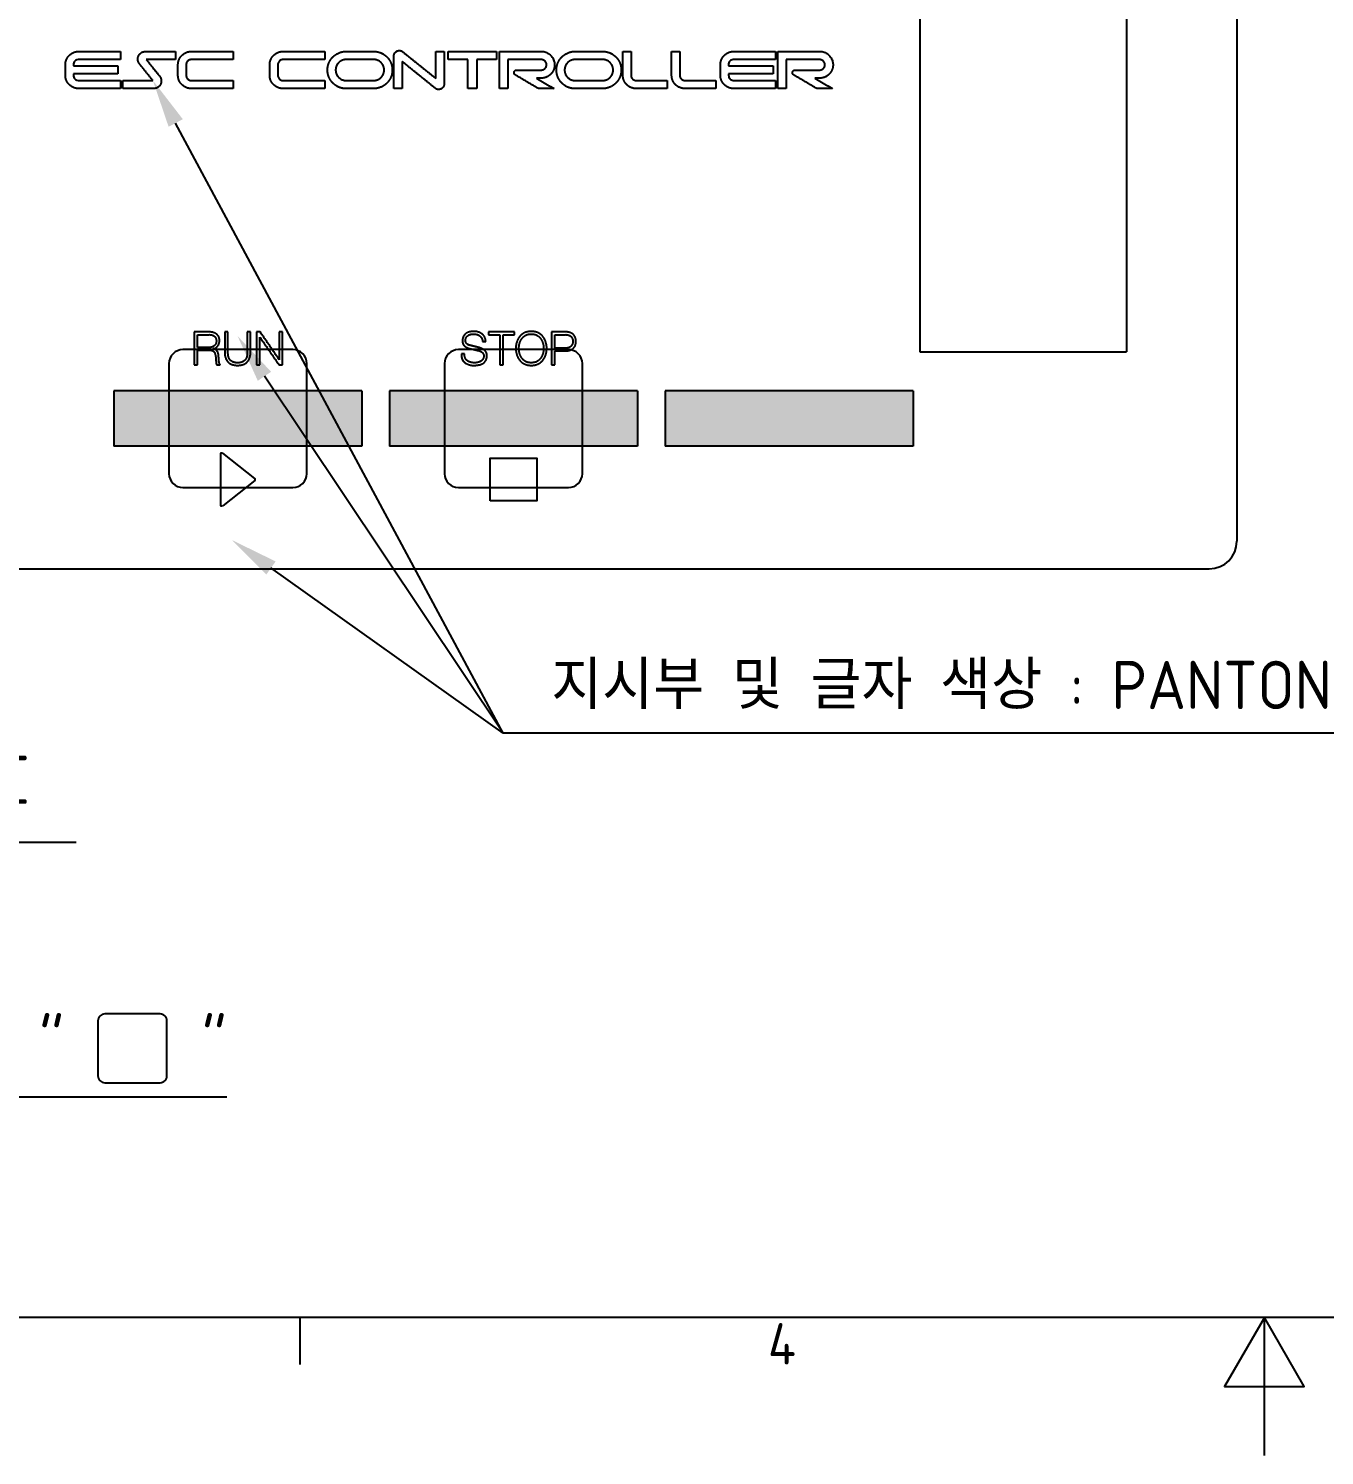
# Model space of a CAD drawing. Header units: millimetres. Extents: x 0 to 420, y 212 to 509.
# Drawn here: x 120.3 to 214.4, y 211.8 to 315.3 of the extents above; entities that cross this region are included whole.
import ezdxf

# ---------------------------------------------------------------- set-up
doc = ezdxf.new("R2010")
doc.units = ezdxf.units.MM
doc.layers.add('AM_5', color=3, linetype='Continuous', lineweight=25)
doc.layers.add('경계(ISO)', color=7, linetype='Continuous', lineweight=25)
doc.layers.add('Make2D$visible$lines', color=4, linetype='Continuous')
doc.styles.get("Standard").update_dxf_attribs({"font": 'ISOCP.SHX', "bigfont": 'WHGTXT.SHX'})
doc.styles.add('문자 텍스트_PSTEK_POSCO', font='isocp.shx')

# ---------------------------------------------------------------- blocks, each defined once
blk = doc.blocks.new('경계 Default Border')
at = {"layer": '경계(ISO)'}
blk.add_line((140, 10), (140, 6.6), dxfattribs=at)
at = {"layer": '경계(ISO)', "flags": 128}
for points in [[(10, 10), (10, 287), (410, 287), (410, 10), (10, 10)], [(210, 0), (210, 10), (207.11, 5), (212.89, 5), (210, 10)]]:
    blk.add_lwpolyline(points, dxfattribs=at)
at = {"layer": '경계(ISO)', "color": 2, "insert": (173.97, 6.6), "char_height": 3, "attachment_point": 7, "style": '문자 텍스트_PSTEK_POSCO'}
blk.add_mtext('4', dxfattribs=at)
blk = doc.blocks.new('*S15')
at = {"layer": 'AM_5'}
for p, q in [((154.74, 264.2, -0.01), (130.98, 308.48, -0.01)), ((245.46, 264.2, -0.01), (154.74, 264.2, -0.01))]:
    blk.add_line(p, q, dxfattribs=at)
at = {"layer": 'AM_5', "linetype": 'Continuous'}
blk.add_trace([(131.5, 308.76, -0.01), (130.47, 308.21, -0.01), (129.33, 311.57, -0.01)], dxfattribs=at)
at = {"layer": 'AM_5', "color": 2, "insert": (158.24, 265.95, -0.01), "char_height": 3.5, "attachment_point": 7}
blk.add_mtext('지시부 및 글자 색상 : PANTONE WHITE C', dxfattribs=at)
blk = doc.blocks.new('*S16')
at = {"layer": 'AM_5'}
for p, q in [((52.33, 285.04), (52.33, 286.59)), ((70.08, 256.27), (52.33, 285.04)), ((123.76, 256.27), (70.08, 256.27))]:
    blk.add_line(p, q, dxfattribs=at)
at = {"layer": 'AM_5', "color": 2, "insert": (73.58, 258.02), "char_height": 3.5, "attachment_point": 7}
blk.add_mtext('PANTONS Cool Gray 11C', dxfattribs=at)
blk = doc.blocks.new('*S17')
at = {"layer": 'AM_5'}
for p, q in [((154.74, 264.2, -0.01), (137.42, 290.11, -0.01)), ((165.02, 264.2, -0.01), (154.74, 264.2, -0.01))]:
    blk.add_line(p, q, dxfattribs=at)
at = {"layer": 'AM_5', "linetype": 'Continuous'}
blk.add_trace([(137.91, 290.43, -0.01), (136.94, 289.78, -0.01), (135.48, 293.02, -0.01)], dxfattribs=at)
blk = doc.blocks.new('*S18')
at = {"layer": 'AM_5'}
for p, q in [((154.74, 264.2), (137.9, 276.2)), ((167.28, 264.2), (154.74, 264.2))]:
    blk.add_line(p, q, dxfattribs=at)
at = {"layer": 'AM_5', "linetype": 'Continuous'}
blk.add_trace([(138.24, 276.67), (137.56, 275.72), (135.05, 278.23)], dxfattribs=at)
blk = doc.blocks.new('*S19')
at = {"layer": 'AM_5'}
for p, q in [((75.56, 237.81), (51.68, 279.14)), ((134.69, 237.81), (75.56, 237.81))]:
    blk.add_line(p, q, dxfattribs=at)
at = {"layer": 'AM_5', "linetype": 'Continuous'}
blk.add_trace([(52.18, 279.43), (51.17, 278.85), (49.93, 282.17)], dxfattribs=at)
at = {"layer": 'AM_5', "color": 2, "insert": (134.69, 239.73), "char_height": 3.5, "attachment_point": 9}
blk.add_mtext('엠보 가공 표시   "     "', dxfattribs=at)

msp = doc.modelspace()

# ---------------------------------------------------------------- hatches: boundary and pattern name
h = msp.add_hatch(color=252)
h.dxf.hatch_style = 1
h.paths.add_polyline_path([(184.498, 289.039), (166.498, 289.039), (166.498, 285.039), (184.498, 285.039)])
h.paths.add_polyline_path([(164.498, 289.039), (160.498, 289.039), (160.498, 285.039), (164.498, 285.039)])
h.paths.add_polyline_path([(160.498, 289.039), (150.498, 289.039), (150.498, 285.039), (160.498, 285.039)])
h.paths.add_polyline_path([(150.498, 289.039), (146.498, 289.039), (146.498, 285.039), (150.498, 285.039)])
h.paths.add_polyline_path([(144.497, 289.039), (140.497, 289.039), (140.497, 285.039), (144.497, 285.039)])
h.paths.add_polyline_path([(140.497, 289.039), (130.497, 289.039), (130.497, 285.039), (140.497, 285.039)])
h.paths.add_polyline_path([(130.497, 289.039), (126.497, 289.039), (126.497, 285.039), (130.497, 285.039)])

# ---------------------------------------------------------------- linework, layer by layer
for p, q in [((207.997, 339.139), (207.997, 278.139)), ((184.997, 325.389), (184.997, 291.889)), ((199.997, 325.389), (199.997, 291.889)), ((184.997, 291.889), (199.997, 291.889)), ((126.497, 289.039, -0.005), (126.497, 285.039, -0.005)), ((144.497, 289.039, -0.005), (126.497, 289.039, -0.005)), ((144.497, 289.039, -0.005), (144.497, 285.039, -0.005)), ((146.498, 289.039, -0.005), (146.498, 285.039, -0.005)), ((164.498, 289.039, -0.005), (146.498, 289.039, -0.005)), ((164.498, 289.039, -0.005), (164.498, 285.039, -0.005)), ((166.498, 289.039, -0.005), (166.498, 285.039, -0.005)), ((184.498, 289.039, -0.005), (166.498, 289.039, -0.005)), ((184.498, 289.039, -0.005), (184.498, 285.039, -0.005)), ((144.497, 285.039, -0.005), (126.497, 285.039, -0.005)), ((164.498, 285.039, -0.005), (146.498, 285.039, -0.005)), ((184.498, 285.039, -0.005), (166.498, 285.039, -0.005)), ((134.231, 284.439, -0.005), (134.231, 280.795, -0.005)), ((136.725, 282.696, -0.005), (134.393, 284.518, -0.005)), ((136.725, 282.538, -0.005), (134.393, 280.716, -0.005)), ((24.997, 276.139), (205.997, 276.139))]:
    msp.add_line(p, q)
at = {"color": 6}
for points in [[(131.497, 282.039), (139.497, 282.039, 0.4142136), (140.497, 283.039), (140.497, 291.039, 0.4142136), (139.497, 292.039), (131.497, 292.039, 0.4142136), (130.497, 291.039), (130.497, 283.039, 0.4142136)], [(151.498, 282.039), (159.498, 282.039, 0.4142136), (160.498, 283.039), (160.498, 291.039, 0.4142136), (159.498, 292.039), (151.498, 292.039, 0.4142136), (150.498, 291.039), (150.498, 283.039, 0.4142136)], [(125.845, 238.844), (129.845, 238.844, 0.4142136), (130.345, 239.344), (130.345, 243.344, 0.4142136), (129.845, 243.844), (125.845, 243.844, 0.4142136), (125.345, 243.344), (125.345, 239.344, 0.4142136)]]:
    msp.add_lwpolyline(points, format="xyb", close=True, dxfattribs=at)
at = {"elevation": -0.01}
msp.add_lwpolyline([(153.798, 281.067), (153.798, 284.167), (157.198, 284.167), (157.198, 281.067)], close=True, dxfattribs=at)
for centre, radius, start, end in [((134.331, 284.439, -0.005), 0.1, 52, 180), ((136.663, 282.617, -0.005), 0.1, 308, 52), ((134.331, 280.795, -0.005), 0.1, 180, 308), ((205.997, 278.139), 2, 270, 0)]:
    msp.add_arc(centre, radius, start, end)
at = {"layer": 'Make2D$visible$lines'}
for points, weights, knots in [([(146.822, 310.979, -0.005), (146.822, 312.163, -0.005), (146.822, 313.346, -0.005), (146.82, 313.465, -0.005), (146.886, 313.563, -0.005), (146.947, 313.654, -0.005), (147.046, 313.701, -0.005), (147.145, 313.746, -0.005), (147.253, 313.738, -0.005), (147.37, 313.729, -0.005), (147.458, 313.651, -0.005)], [1, 1, 1, 0.953199110525, 1, 0.96298201037, 1, 0.96804064168, 1, 0.947840568027, 1], [20.7237989, 20.7237989, 20.7237989, 21.7237989, 21.7237989, 21.95313, 21.95313, 22.1670389, 22.1670389, 22.379554, 22.379554, 22.6053484, 22.6053484, 22.6053484]), ([(126.976, 310.979, -0.005), (125.461, 310.979, -0.005), (123.945, 310.979, -0.005), (123.748, 310.978, -0.005), (123.566, 311.055, -0.005), (123.393, 311.129, -0.005), (123.259, 311.262, -0.005), (123.126, 311.395, -0.005), (123.053, 311.569, -0.005), (122.975, 311.75, -0.005), (122.976, 311.947, -0.005), (122.976, 312.325, -0.005), (122.976, 312.703, -0.005), (122.975, 312.9, -0.005), (123.053, 313.081, -0.005), (123.127, 313.256, -0.005), (123.259, 313.391, -0.005), (123.392, 313.526, -0.005), (123.566, 313.6, -0.005), (123.748, 313.677, -0.005), (123.945, 313.676, -0.005), (125.461, 313.676, -0.005), (126.976, 313.676, -0.005)], [1, 1, 1, 0.979040394163, 1, 0.98176343363, 1, 0.98185078919, 1, 0.978943353731, 1, 1, 1, 0.978944291373, 1, 0.982713005721, 1, 0.980866591608, 1, 0.979040458744, 1, 1, 1], [23.1925935, 23.1925935, 23.1925935, 24.1925935, 24.1925935, 24.5817931, 24.5817931, 24.9540702, 24.9540702, 25.3263003, 25.3263003, 25.7146288, 25.7146288, 26.7146288, 26.7146288, 27.1032172, 27.1032172, 27.4773199, 27.4773199, 27.8510443, 27.8510443, 28.2402439, 28.2402439, 29.2402439, 29.2402439, 29.2402439]), ([(126.976, 313.086, -0.005), (125.461, 313.086, -0.005), (123.945, 313.086, -0.005), (123.787, 313.089, -0.005), (123.677, 312.976, -0.005), (123.563, 312.866, -0.005), (123.566, 312.709, -0.005), (123.566, 312.67, -0.005), (123.566, 312.631, -0.005)], [1, 1, 1, 0.918407992708, 1, 0.917075417876, 1, 1, 1], [29.8300699, 29.8300699, 29.8300699, 30.8300699, 30.8300699, 31.1281149, 31.1281149, 31.4251789, 31.4251789, 32.4251789, 32.4251789, 32.4251789]), ([(128.848, 313.086, -0.005), (129.333, 312.483, -0.005), (129.818, 311.881, -0.005), (129.924, 311.752, -0.005), (129.938, 311.587, -0.005), (129.952, 311.434, -0.005), (129.887, 311.295, -0.005), (129.82, 311.156, -0.005), (129.692, 311.07, -0.005), (129.553, 310.975, -0.005), (129.385, 310.979, -0.005), (128.27, 310.979, -0.005), (127.156, 310.979, -0.005)], [1, 1, 1, 0.955216324426, 1, 0.96499792411, 1, 0.96517241831, 1, 0.952376244919, 1, 1, 1], [8.721663, 8.721663, 8.721663, 9.721663, 9.721663, 10.044135, 10.044135, 10.3436614, 10.3436614, 10.6448544, 10.6448544, 10.9705285, 10.9705285, 11.9705285, 11.9705285, 11.9705285]), ([(129.331, 311.569, -0.005), (128.843, 312.172, -0.005), (128.356, 312.774, -0.005), (128.251, 312.903, -0.005), (128.236, 313.068, -0.005), (128.222, 313.222, -0.005), (128.29, 313.36, -0.005), (128.359, 313.498, -0.005), (128.487, 313.585, -0.005), (128.626, 313.68, -0.005), (128.794, 313.676, -0.005), (129.879, 313.676, -0.005), (130.964, 313.676, -0.005)], [1, 1, 1, 0.955216324426, 1, 0.962880682989, 1, 0.967258090622, 1, 0.95230813562, 1, 1, 1], [2.7648098, 2.7648098, 2.7648098, 3.7648098, 3.7648098, 4.0872818, 4.0872818, 4.3874753, 4.3874753, 4.6900261, 4.6900261, 5.0158359, 5.0158359, 6.0158359, 6.0158359, 6.0158359]), ([(135.149, 310.979, -0.005), (133.634, 310.979, -0.005), (132.118, 310.979, -0.005), (131.921, 310.978, -0.005), (131.739, 311.055, -0.005), (131.566, 311.129, -0.005), (131.432, 311.262, -0.005), (131.299, 311.395, -0.005), (131.226, 311.569, -0.005), (131.148, 311.75, -0.005), (131.15, 311.947, -0.005), (131.15, 312.325, -0.005), (131.15, 312.703, -0.005), (131.148, 312.9, -0.005), (131.226, 313.081, -0.005), (131.3, 313.256, -0.005), (131.432, 313.391, -0.005), (131.565, 313.526, -0.005), (131.739, 313.6, -0.005), (131.921, 313.677, -0.005), (132.118, 313.676, -0.005), (133.634, 313.676, -0.005), (135.149, 313.676, -0.005)], [1, 1, 1, 0.979040394163, 1, 0.98176343363, 1, 0.98185078919, 1, 0.978943353731, 1, 1, 1, 0.978944291373, 1, 0.982713005721, 1, 0.980866591608, 1, 0.979040458744, 1, 1, 1], [17.7836655, 17.7836655, 17.7836655, 18.7836655, 18.7836655, 19.172865, 19.172865, 19.5451422, 19.5451422, 19.9173723, 19.9173723, 20.3057008, 20.3057008, 21.3057008, 21.3057008, 21.6942892, 21.6942892, 22.0683919, 22.0683919, 22.4421163, 22.4421163, 22.8313158, 22.8313158, 23.8313158, 23.8313158, 23.8313158]), ([(135.149, 313.086, -0.005), (133.634, 313.086, -0.005), (132.118, 313.086, -0.005), (131.96, 313.088, -0.005), (131.85, 312.975, -0.005), (131.737, 312.865, -0.005), (131.739, 312.707, -0.005), (131.739, 312.327, -0.005), (131.739, 311.948, -0.005), (131.737, 311.79, -0.005), (131.85, 311.68, -0.005), (131.96, 311.566, -0.005), (132.118, 311.569, -0.005), (133.634, 311.569, -0.005), (135.149, 311.569, -0.005)], [1, 1, 1, 0.917610211706, 1, 0.91787506638, 1, 1, 1, 0.917875195439, 1, 0.917610082017, 1, 1, 1], [24.4211419, 24.4211419, 24.4211419, 25.4211419, 25.4211419, 25.7195787, 25.7195787, 26.0180615, 26.0180615, 27.0180615, 27.0180615, 27.3165444, 27.3165444, 27.6149813, 27.6149813, 28.6149813, 28.6149813, 28.6149813]), ([(141.806, 310.979, -0.005), (140.29, 310.979, -0.005), (138.775, 310.979, -0.005), (138.578, 310.978, -0.005), (138.396, 311.055, -0.005), (138.222, 311.129, -0.005), (138.089, 311.262, -0.005), (137.956, 311.395, -0.005), (137.882, 311.569, -0.005), (137.805, 311.75, -0.005), (137.806, 311.947, -0.005), (137.806, 312.325, -0.005), (137.806, 312.703, -0.005), (137.805, 312.9, -0.005), (137.882, 313.081, -0.005), (137.956, 313.256, -0.005), (138.089, 313.391, -0.005), (138.222, 313.526, -0.005), (138.396, 313.6, -0.005), (138.578, 313.677, -0.005), (138.775, 313.676, -0.005), (140.29, 313.676, -0.005), (141.806, 313.676, -0.005)], [1, 1, 1, 0.979040394163, 1, 0.981763433629, 1, 0.98185078919, 1, 0.978943353731, 1, 1, 1, 0.978944291373, 1, 0.982713005721, 1, 0.980866591608, 1, 0.979040458744, 1, 1, 1], [17.7836655, 17.7836655, 17.7836655, 18.7836655, 18.7836655, 19.172865, 19.172865, 19.5451422, 19.5451422, 19.9173723, 19.9173723, 20.3057008, 20.3057008, 21.3057008, 21.3057008, 21.6942892, 21.6942892, 22.0683919, 22.0683919, 22.4421163, 22.4421163, 22.8313158, 22.8313158, 23.8313158, 23.8313158, 23.8313158]), ([(141.806, 313.086, -0.005), (140.29, 313.086, -0.005), (138.775, 313.086, -0.005), (138.617, 313.088, -0.005), (138.507, 312.975, -0.005), (138.393, 312.865, -0.005), (138.396, 312.707, -0.005), (138.396, 312.327, -0.005), (138.396, 311.948, -0.005), (138.393, 311.79, -0.005), (138.507, 311.68, -0.005), (138.617, 311.566, -0.005), (138.775, 311.569, -0.005), (140.29, 311.569, -0.005), (141.806, 311.569, -0.005)], [1, 1, 1, 0.917610211706, 1, 0.91787506638, 1, 1, 1, 0.917875195439, 1, 0.917610082017, 1, 1, 1], [24.4211419, 24.4211419, 24.4211419, 25.4211419, 25.4211419, 25.7195787, 25.7195787, 26.0180615, 26.0180615, 27.0180615, 27.0180615, 27.3165444, 27.3165444, 27.6149813, 27.6149813, 28.6149813, 28.6149813, 28.6149813]), ([(143.347, 310.979, -0.005), (143.075, 310.977, -0.005), (142.824, 311.085, -0.005), (142.583, 311.189, -0.005), (142.397, 311.375, -0.005), (142.212, 311.562, -0.005), (142.108, 311.803, -0.005), (142, 312.054, -0.005), (142.002, 312.327, -0.005), (142.001, 312.602, -0.005), (142.108, 312.854, -0.005), (142.21, 313.097, -0.005), (142.397, 313.282, -0.005), (142.584, 313.466, -0.005), (142.824, 313.57, -0.005), (143.075, 313.678, -0.005), (143.347, 313.676, -0.005), (144.351, 313.676, -0.005), (145.354, 313.676, -0.005)], [1, 0.978558147203, 1, 0.982095591477, 1, 0.982094631928, 1, 0.978788030348, 1, 0.979171353801, 1, 0.981065896587, 1, 0.982751347599, 1, 0.978558194615, 1, 1, 1], [5.2398325, 5.2398325, 5.2398325, 5.7769688, 5.7769688, 6.2964926, 6.2964926, 6.8163379, 6.8163379, 7.3546535, 7.3546535, 7.8953695, 7.8953695, 8.4153947, 8.4153947, 8.9333938, 8.9333938, 9.4705301, 9.4705301, 10.4705301, 10.4705301, 10.4705301]), ([(143.349, 313.086, -0.005), (143.195, 313.087, -0.005), (143.054, 313.027, -0.005), (142.918, 312.969, -0.005), (142.813, 312.864, -0.005), (142.709, 312.759, -0.005), (142.651, 312.623, -0.005), (142.591, 312.481, -0.005), (142.592, 312.327, -0.005), (142.591, 312.174, -0.005), (142.651, 312.032, -0.005), (142.709, 311.896, -0.005), (142.813, 311.791, -0.005), (142.918, 311.686, -0.005), (143.054, 311.628, -0.005), (143.195, 311.568, -0.005), (143.349, 311.569, -0.005), (144.353, 311.569, -0.005), (145.358, 311.569, -0.005)], [1, 0.979076356422, 1, 0.981596329073, 1, 0.981666353614, 1, 0.97926905007, 1, 0.979269048822, 1, 0.981666353614, 1, 0.98159640659, 1, 0.979076273409, 1, 1, 1], [3.381584, 3.381584, 3.381584, 3.6843489, 3.6843489, 3.9765176, 3.9765176, 4.2690069, 4.2690069, 4.5723763, 4.5723763, 4.8757453, 4.8757453, 5.1682346, 5.1682346, 5.4604034, 5.4604034, 5.7631684, 5.7631684, 6.7631684, 6.7631684, 6.7631684]), ([(145.354, 313.676, -0.005), (145.628, 313.678, -0.005), (145.88, 313.57, -0.005), (146.122, 313.467, -0.005), (146.309, 313.282, -0.005), (146.496, 313.097, -0.005), (146.599, 312.854, -0.005), (146.706, 312.602, -0.005), (146.704, 312.327, -0.005), (146.706, 312.054, -0.005), (146.599, 311.803, -0.005), (146.495, 311.562, -0.005), (146.309, 311.375, -0.005), (146.123, 311.189, -0.005), (145.88, 311.085, -0.005), (145.628, 310.977, -0.005), (145.354, 310.979, -0.005), (144.351, 310.979, -0.005), (143.347, 310.979, -0.005)], [1, 0.978926817264, 1, 0.982416890083, 1, 0.981065852542, 1, 0.979171400136, 1, 0.97878807748, 1, 0.982094588885, 1, 0.981753859117, 1, 0.978926770611, 1, 1, 1], [10.4705301, 10.4705301, 10.4705301, 11.0101988, 11.0101988, 11.5302347, 11.5302347, 12.0502598, 12.0502598, 12.5909758, 12.5909758, 13.1292913, 13.1292913, 13.6491366, 13.6491366, 14.1706938, 14.1706938, 14.7103625, 14.7103625, 15.7103625, 15.7103625, 15.7103625]), ([(145.358, 311.569, -0.005), (145.511, 311.568, -0.005), (145.653, 311.628, -0.005), (145.789, 311.686, -0.005), (145.893, 311.791, -0.005), (145.998, 311.896, -0.005), (146.055, 312.032, -0.005), (146.115, 312.174, -0.005), (146.114, 312.327, -0.005), (146.115, 312.481, -0.005), (146.055, 312.623, -0.005), (145.998, 312.759, -0.005), (145.893, 312.864, -0.005), (145.789, 312.969, -0.005), (145.653, 313.027, -0.005), (145.511, 313.087, -0.005), (145.358, 313.086, -0.005), (144.353, 313.086, -0.005), (143.349, 313.086, -0.005)], [1, 0.979076273409, 1, 0.981596345632, 1, 0.981666414913, 1, 0.979269048822, 1, 0.97926905007, 1, 0.981666414913, 1, 0.981596268114, 1, 0.979076356422, 1, 1, 1], [6.7631684, 6.7631684, 6.7631684, 7.0659333, 7.0659333, 7.358102, 7.358102, 7.6505912, 7.6505912, 7.9539603, 7.9539603, 8.2573296, 8.2573296, 8.5498188, 8.5498188, 8.8419874, 8.8419874, 9.1447524, 9.1447524, 10.1447524, 10.1447524, 10.1447524]), ([(150.462, 313.676, -0.005), (150.462, 312.492, -0.005), (150.462, 311.309, -0.005), (150.465, 311.192, -0.005), (150.398, 311.095, -0.005), (150.336, 311.005, -0.005), (150.238, 310.957, -0.005), (150.139, 310.909, -0.005), (150.029, 310.918, -0.005), (149.911, 310.926, -0.005), (149.822, 311.004, -0.005)], [1, 1, 1, 0.951292316009, 1, 0.967365803681, 1, 0.965541473893, 1, 0.947773510577, 1], [13.1852881, 13.1852881, 13.1852881, 14.1852881, 14.1852881, 14.4124595, 14.4124595, 14.6260509, 14.6260509, 14.8415365, 14.8415365, 15.0698081, 15.0698081, 15.0698081]), ([(154.49, 313.676, -0.005), (156.003, 313.676, -0.005), (157.516, 313.676, -0.005), (157.713, 313.677, -0.005), (157.894, 313.6, -0.005), (158.069, 313.526, -0.005), (158.201, 313.391, -0.005), (158.334, 313.256, -0.005), (158.408, 313.082, -0.005), (158.485, 312.901, -0.005), (158.484, 312.704, -0.005), (158.485, 312.507, -0.005), (158.405, 312.326, -0.005), (158.33, 312.153, -0.005), (158.197, 312.02, -0.005), (158.063, 311.887, -0.005), (157.889, 311.814, -0.005), (157.708, 311.736, -0.005), (157.51, 311.738, -0.005), (157.338, 311.738, -0.005), (157.166, 311.738, -0.005)], [1, 1, 1, 0.979010601147, 1, 0.980943222905, 1, 0.98265704301, 1, 0.97895363241, 1, 0.977844271184, 1, 0.982696013633, 1, 0.981859895471, 1, 0.979095098754, 1, 1, 1], [11.0366814, 11.0366814, 11.0366814, 12.0366814, 12.0366814, 12.4252349, 12.4252349, 12.7987656, 12.7987656, 13.1724713, 13.1724713, 13.5605124, 13.5605124, 13.9492799, 13.9492799, 14.3223365, 14.3223365, 14.6947839, 14.6947839, 15.0839763, 15.0839763, 16.0839763, 16.0839763, 16.0839763]), ([(155.635, 311.968, -0.005), (155.573, 311.999, -0.005), (155.552, 312.064, -0.005), (155.532, 312.124, -0.005), (155.547, 312.185, -0.005), (155.562, 312.246, -0.005), (155.611, 312.286, -0.005), (155.664, 312.33, -0.005), (155.734, 312.327, -0.005), (156.624, 312.327, -0.005), (157.515, 312.327, -0.005), (157.673, 312.325, -0.005), (157.783, 312.438, -0.005), (157.897, 312.549, -0.005), (157.894, 312.707, -0.005), (157.897, 312.865, -0.005), (157.784, 312.975, -0.005), (157.674, 313.088, -0.005), (157.516, 313.086, -0.005), (156.298, 313.086, -0.005), (155.08, 313.086, -0.005)], [1, 0.922119222497, 1, 0.960465394884, 1, 0.950073767991, 1, 0.934849622674, 1, 1, 1, 0.91760995256, 1, 0.917875325035, 1, 0.918140716249, 1, 0.917343837634, 1, 1, 1], [1.9435597, 1.9435597, 1.9435597, 2.0742547, 2.0742547, 2.1964341, 2.1964341, 2.3178261, 2.3178261, 2.4507503, 2.4507503, 3.4507503, 3.4507503, 3.7491871, 3.7491871, 4.0476699, 4.0476699, 4.346022, 4.346022, 4.6439858, 4.6439858, 5.6439858, 5.6439858, 5.6439858]), ([(159.963, 310.979, -0.005), (159.691, 310.977, -0.005), (159.441, 311.085, -0.005), (159.199, 311.189, -0.005), (159.014, 311.375, -0.005), (158.828, 311.562, -0.005), (158.724, 311.803, -0.005), (158.617, 312.054, -0.005), (158.619, 312.327, -0.005), (158.617, 312.602, -0.005), (158.724, 312.854, -0.005), (158.827, 313.097, -0.005), (159.014, 313.282, -0.005), (159.2, 313.466, -0.005), (159.441, 313.57, -0.005), (159.691, 313.678, -0.005), (159.963, 313.676, -0.005), (160.967, 313.676, -0.005), (161.971, 313.676, -0.005)], [1, 0.978558147203, 1, 0.982095591477, 1, 0.982094631928, 1, 0.978788030348, 1, 0.979171353801, 1, 0.981065896587, 1, 0.982751347599, 1, 0.978558194615, 1, 1, 1], [5.2398325, 5.2398325, 5.2398325, 5.7769688, 5.7769688, 6.2964926, 6.2964926, 6.8163379, 6.8163379, 7.3546535, 7.3546535, 7.8953695, 7.8953695, 8.4153947, 8.4153947, 8.9333938, 8.9333938, 9.4705301, 9.4705301, 10.4705301, 10.4705301, 10.4705301]), ([(159.965, 313.086, -0.005), (159.811, 313.087, -0.005), (159.67, 313.027, -0.005), (159.534, 312.969, -0.005), (159.429, 312.864, -0.005), (159.325, 312.759, -0.005), (159.267, 312.623, -0.005), (159.207, 312.481, -0.005), (159.208, 312.327, -0.005), (159.207, 312.174, -0.005), (159.267, 312.032, -0.005), (159.325, 311.896, -0.005), (159.429, 311.791, -0.005), (159.534, 311.686, -0.005), (159.67, 311.628, -0.005), (159.811, 311.568, -0.005), (159.965, 311.569, -0.005), (160.969, 311.569, -0.005), (161.974, 311.569, -0.005)], [1, 0.979076356422, 1, 0.981596329073, 1, 0.981666353614, 1, 0.97926905007, 1, 0.979269048822, 1, 0.981666353614, 1, 0.98159640659, 1, 0.979076273409, 1, 1, 1], [3.381584, 3.381584, 3.381584, 3.6843489, 3.6843489, 3.9765176, 3.9765176, 4.2690069, 4.2690069, 4.5723763, 4.5723763, 4.8757453, 4.8757453, 5.1682346, 5.1682346, 5.4604034, 5.4604034, 5.7631684, 5.7631684, 6.7631684, 6.7631684, 6.7631684]), ([(161.971, 313.676, -0.005), (162.244, 313.678, -0.005), (162.496, 313.57, -0.005), (162.738, 313.467, -0.005), (162.925, 313.282, -0.005), (163.112, 313.097, -0.005), (163.215, 312.854, -0.005), (163.322, 312.602, -0.005), (163.32, 312.327, -0.005), (163.322, 312.054, -0.005), (163.215, 311.803, -0.005), (163.111, 311.562, -0.005), (162.925, 311.375, -0.005), (162.739, 311.189, -0.005), (162.496, 311.085, -0.005), (162.244, 310.977, -0.005), (161.971, 310.979, -0.005), (160.967, 310.979, -0.005), (159.963, 310.979, -0.005)], [1, 0.978926817264, 1, 0.982416890083, 1, 0.981065852542, 1, 0.979171400136, 1, 0.97878807748, 1, 0.982094588885, 1, 0.981753859117, 1, 0.978926770611, 1, 1, 1], [10.4705301, 10.4705301, 10.4705301, 11.0101988, 11.0101988, 11.5302347, 11.5302347, 12.0502598, 12.0502598, 12.5909758, 12.5909758, 13.1292913, 13.1292913, 13.6491366, 13.6491366, 14.1706938, 14.1706938, 14.7103625, 14.7103625, 15.7103625, 15.7103625, 15.7103625]), ([(161.974, 311.569, -0.005), (162.128, 311.568, -0.005), (162.269, 311.628, -0.005), (162.405, 311.686, -0.005), (162.509, 311.791, -0.005), (162.614, 311.896, -0.005), (162.672, 312.032, -0.005), (162.732, 312.174, -0.005), (162.731, 312.327, -0.005), (162.732, 312.481, -0.005), (162.672, 312.623, -0.005), (162.614, 312.759, -0.005), (162.509, 312.864, -0.005), (162.405, 312.969, -0.005), (162.269, 313.027, -0.005), (162.128, 313.087, -0.005), (161.974, 313.086, -0.005), (160.969, 313.086, -0.005), (159.965, 313.086, -0.005)], [1, 0.979076273409, 1, 0.981596345632, 1, 0.981666414913, 1, 0.979269048822, 1, 0.97926905007, 1, 0.981666414913, 1, 0.981596268114, 1, 0.979076356422, 1, 1, 1], [6.7631684, 6.7631684, 6.7631684, 7.0659333, 7.0659333, 7.358102, 7.358102, 7.6505912, 7.6505912, 7.9539603, 7.9539603, 8.2573296, 8.2573296, 8.5498188, 8.5498188, 8.8419874, 8.8419874, 9.1447524, 9.1447524, 10.1447524, 10.1447524, 10.1447524]), ([(166.651, 310.979, -0.005), (165.529, 310.979, -0.005), (164.407, 310.979, -0.005), (164.21, 310.978, -0.005), (164.028, 311.056, -0.005), (163.855, 311.129, -0.005), (163.721, 311.262, -0.005), (163.588, 311.396, -0.005), (163.515, 311.57, -0.005), (163.437, 311.751, -0.005), (163.438, 311.949, -0.005), (163.438, 312.812, -0.005), (163.438, 313.676, -0.005)], [1, 1, 1, 0.978974226359, 1, 0.981725627789, 1, 0.981896615135, 1, 0.979001198358, 1, 1, 1], [11.186569, 11.186569, 11.186569, 12.186569, 12.186569, 12.5758033, 12.5758033, 12.9483069, 12.9483069, 13.3209711, 13.3209711, 13.7100719, 13.7100719, 14.7100719, 14.7100719, 14.7100719]), ([(164.028, 313.676, -0.005), (164.028, 312.812, -0.005), (164.028, 311.948, -0.005), (164.025, 311.79, -0.005), (164.139, 311.68, -0.005), (164.249, 311.566, -0.005), (164.407, 311.569, -0.005), (165.529, 311.569, -0.005), (166.651, 311.569, -0.005)], [1, 1, 1, 0.917742910018, 1, 0.917742910018, 1, 1, 1], [15.299898, 15.299898, 15.299898, 16.299898, 16.299898, 16.5982695, 16.5982695, 16.8966409, 16.8966409, 17.8966409, 17.8966409, 17.8966409]), ([(170.19, 310.979, -0.005), (169.068, 310.979, -0.005), (167.946, 310.979, -0.005), (167.749, 310.978, -0.005), (167.567, 311.056, -0.005), (167.394, 311.129, -0.005), (167.26, 311.262, -0.005), (167.127, 311.396, -0.005), (167.054, 311.57, -0.005), (166.976, 311.751, -0.005), (166.977, 311.949, -0.005), (166.977, 312.812, -0.005), (166.977, 313.676, -0.005)], [1, 1, 1, 0.978974226359, 1, 0.981725627789, 1, 0.981896615135, 1, 0.979001198358, 1, 1, 1], [11.186569, 11.186569, 11.186569, 12.186569, 12.186569, 12.5758033, 12.5758033, 12.9483069, 12.9483069, 13.3209711, 13.3209711, 13.7100719, 13.7100719, 14.7100719, 14.7100719, 14.7100719]), ([(167.567, 313.676, -0.005), (167.567, 312.812, -0.005), (167.567, 311.948, -0.005), (167.564, 311.79, -0.005), (167.678, 311.68, -0.005), (167.788, 311.566, -0.005), (167.946, 311.569, -0.005), (169.068, 311.569, -0.005), (170.19, 311.569, -0.005)], [1, 1, 1, 0.917742910019, 1, 0.917742910019, 1, 1, 1], [15.299898, 15.299898, 15.299898, 16.299898, 16.299898, 16.5982695, 16.5982695, 16.8966409, 16.8966409, 17.8966409, 17.8966409, 17.8966409]), ([(174.516, 310.979, -0.005), (173.001, 310.979, -0.005), (171.485, 310.979, -0.005), (171.288, 310.978, -0.005), (171.106, 311.055, -0.005), (170.933, 311.129, -0.005), (170.799, 311.262, -0.005), (170.666, 311.395, -0.005), (170.592, 311.569, -0.005), (170.515, 311.75, -0.005), (170.516, 311.947, -0.005), (170.516, 312.325, -0.005), (170.516, 312.703, -0.005), (170.515, 312.9, -0.005), (170.592, 313.081, -0.005), (170.667, 313.256, -0.005), (170.799, 313.391, -0.005), (170.932, 313.526, -0.005), (171.106, 313.6, -0.005), (171.288, 313.677, -0.005), (171.485, 313.676, -0.005), (173.001, 313.676, -0.005), (174.516, 313.676, -0.005)], [1, 1, 1, 0.979040394163, 1, 0.98176343363, 1, 0.98185078919, 1, 0.978943353731, 1, 1, 1, 0.978944291373, 1, 0.982713005721, 1, 0.980866591608, 1, 0.979040458744, 1, 1, 1], [23.1925935, 23.1925935, 23.1925935, 24.1925935, 24.1925935, 24.5817931, 24.5817931, 24.9540702, 24.9540702, 25.3263003, 25.3263003, 25.7146288, 25.7146288, 26.7146288, 26.7146288, 27.1032172, 27.1032172, 27.4773199, 27.4773199, 27.8510443, 27.8510443, 28.2402439, 28.2402439, 29.2402439, 29.2402439, 29.2402439]), ([(174.516, 313.086, -0.005), (173.001, 313.086, -0.005), (171.485, 313.086, -0.005), (171.327, 313.089, -0.005), (171.217, 312.976, -0.005), (171.103, 312.866, -0.005), (171.106, 312.709, -0.005), (171.106, 312.67, -0.005), (171.106, 312.631, -0.005)], [1, 1, 1, 0.918407992708, 1, 0.917075417876, 1, 1, 1], [29.8300699, 29.8300699, 29.8300699, 30.8300699, 30.8300699, 31.1281149, 31.1281149, 31.4251789, 31.4251789, 32.4251789, 32.4251789, 32.4251789]), ([(174.696, 313.676, -0.005), (176.209, 313.676, -0.005), (177.722, 313.676, -0.005), (177.919, 313.677, -0.005), (178.1, 313.6, -0.005), (178.274, 313.526, -0.005), (178.407, 313.391, -0.005), (178.539, 313.256, -0.005), (178.613, 313.082, -0.005), (178.691, 312.901, -0.005), (178.69, 312.704, -0.005), (178.691, 312.507, -0.005), (178.611, 312.326, -0.005), (178.536, 312.153, -0.005), (178.403, 312.02, -0.005), (178.269, 311.887, -0.005), (178.095, 311.814, -0.005), (177.913, 311.736, -0.005), (177.716, 311.738, -0.005), (177.544, 311.738, -0.005), (177.372, 311.738, -0.005)], [1, 1, 1, 0.979010601147, 1, 0.980943222905, 1, 0.98265704301, 1, 0.97895363241, 1, 0.977844271184, 1, 0.982696013633, 1, 0.981859895471, 1, 0.979095098754, 1, 1, 1], [11.0366814, 11.0366814, 11.0366814, 12.0366814, 12.0366814, 12.4252349, 12.4252349, 12.7987656, 12.7987656, 13.1724713, 13.1724713, 13.5605124, 13.5605124, 13.9492799, 13.9492799, 14.3223365, 14.3223365, 14.6947839, 14.6947839, 15.0839763, 15.0839763, 16.0839763, 16.0839763, 16.0839763]), ([(175.841, 311.968, -0.005), (175.779, 311.999, -0.005), (175.757, 312.064, -0.005), (175.738, 312.124, -0.005), (175.753, 312.185, -0.005), (175.768, 312.246, -0.005), (175.816, 312.286, -0.005), (175.87, 312.33, -0.005), (175.939, 312.327, -0.005), (176.83, 312.327, -0.005), (177.721, 312.327, -0.005), (177.879, 312.325, -0.005), (177.989, 312.438, -0.005), (178.102, 312.549, -0.005), (178.1, 312.707, -0.005), (178.102, 312.865, -0.005), (177.989, 312.975, -0.005), (177.879, 313.088, -0.005), (177.722, 313.086, -0.005), (176.504, 313.086, -0.005), (175.285, 313.086, -0.005)], [1, 0.922119222496, 1, 0.960465394884, 1, 0.950073767991, 1, 0.934849622674, 1, 1, 1, 0.91760995256, 1, 0.917875325035, 1, 0.918140716249, 1, 0.917343837634, 1, 1, 1], [1.9435597, 1.9435597, 1.9435597, 2.0742547, 2.0742547, 2.1964341, 2.1964341, 2.3178261, 2.3178261, 2.4507503, 2.4507503, 3.4507503, 3.4507503, 3.7491871, 3.7491871, 4.0476699, 4.0476699, 4.346022, 4.346022, 4.6439858, 4.6439858, 5.6439858, 5.6439858, 5.6439858]), ([(123.566, 312.041, -0.005), (123.566, 311.998, -0.005), (123.566, 311.956, -0.005), (123.563, 311.795, -0.005), (123.677, 311.682, -0.005), (123.786, 311.567, -0.005), (123.945, 311.569, -0.005), (125.461, 311.569, -0.005), (126.976, 311.569, -0.005)], [1, 1, 1, 0.919963887687, 1, 0.9154925194, 1, 1, 1], [39.4709678, 39.4709678, 39.4709678, 40.4709678, 40.4709678, 40.7742441, 40.7742441, 41.0737352, 41.0737352, 42.0737352, 42.0737352, 42.0737352]), ([(171.106, 312.041, -0.005), (171.106, 311.998, -0.005), (171.106, 311.956, -0.005), (171.103, 311.795, -0.005), (171.217, 311.682, -0.005), (171.326, 311.567, -0.005), (171.485, 311.569, -0.005), (173.001, 311.569, -0.005), (174.516, 311.569, -0.005)], [1, 1, 1, 0.919963887687, 1, 0.9154925194, 1, 1, 1], [39.4709678, 39.4709678, 39.4709678, 40.4709678, 40.4709678, 40.7742441, 40.7742441, 41.0737352, 41.0737352, 42.0737352, 42.0737352, 42.0737352]), ([(134.161, 292.702, -0.003), (134.175, 292.993, -0.003), (133.946, 293.171, -0.003), (133.714, 293.331, -0.003), (133.433, 293.32, -0.003), (132.883, 293.32, -0.003), (132.334, 293.32, -0.003)], [1, 0.887717296548, 1, 0.94839660606, 1, 1, 1], [12.0112431, 12.0112431, 12.0112431, 12.4578701, 12.4578701, 12.910946, 12.910946, 13.910946, 13.910946, 13.910946]), ([(132.561, 293.125, -0.003), (132.988, 293.125, -0.003), (133.416, 293.125, -0.003), (133.635, 293.139, -0.003), (133.804, 292.998, -0.003), (133.945, 292.856, -0.003), (133.934, 292.656, -0.003)], [1, 1, 1, 0.928526660768, 1, 0.914018011134, 1], [2.4192113, 2.4192113, 2.4192113, 3.4192113, 3.4192113, 3.7676115, 3.7676115, 4.0818272, 4.0818272, 4.0818272]), ([(134.549, 293.322, -0.003), (134.549, 292.562, -0.003), (134.549, 291.801, -0.003), (134.534, 291.442, -0.003), (134.764, 291.165, -0.003), (134.983, 290.905, -0.003), (135.477, 290.894, -0.003)], [1, 1, 1, 0.933363532954, 1, 1, 1], [2.6551085, 2.6551085, 2.6551085, 3.6551085, 3.6551085, 4.2280228, 4.2280228, 5.2280228, 5.2280228, 5.2280228]), ([(135.477, 291.09, -0.003), (135.182, 291.067, -0.003), (134.961, 291.263, -0.003), (134.777, 291.441, -0.003), (134.776, 291.851, -0.003), (134.776, 292.587, -0.003), (134.776, 293.322, -0.003)], [1, 0.920787027499, 1, 1, 1, 1, 1], [10.4585291, 10.4585291, 10.4585291, 10.9246616, 10.9246616, 11.9246616, 11.9246616, 12.9246616, 12.9246616, 12.9246616]), ([(135.477, 290.894, -0.003), (135.972, 290.905, -0.003), (136.192, 291.165, -0.003), (136.422, 291.442, -0.003), (136.407, 291.801, -0.003), (136.407, 292.562, -0.003), (136.407, 293.322, -0.003)], [1, 1, 1, 0.933070818813, 1, 1, 1], [5.2280228, 5.2280228, 5.2280228, 6.2280228, 6.2280228, 6.8011093, 6.8011093, 7.8011093, 7.8011093, 7.8011093]), ([(136.18, 293.322, -0.003), (136.18, 292.587, -0.003), (136.18, 291.851, -0.003), (136.18, 291.441, -0.003), (135.996, 291.263, -0.003), (135.773, 291.067, -0.003), (135.477, 291.09, -0.003)], [1, 1, 1, 1, 1, 0.92120924598, 1], [7.9900853, 7.9900853, 7.9900853, 8.9900853, 8.9900853, 9.9900853, 9.9900853, 10.4585291, 10.4585291, 10.4585291]), ([(152.607, 293.366, -0.003), (152.12, 293.346, -0.003), (151.95, 293.118, -0.003), (151.794, 292.935, -0.003), (151.792, 292.694, -0.003)], [1, 1, 1, 0.939638647149, 1], [29.5517474, 29.5517474, 29.5517474, 30.5517474, 30.5517474, 30.9362799, 30.9362799, 30.9362799]), ([(152.019, 292.698, -0.003), (152.005, 292.933, -0.003), (152.199, 293.067, -0.003), (152.389, 293.181, -0.003), (152.61, 293.171, -0.003), (152.854, 293.178, -0.003), (153.052, 293.034, -0.003), (153.252, 292.878, -0.003), (153.254, 292.624, -0.003)], [1, 0.870586135343, 1, 0.957793599563, 1, 0.946956636903, 1, 0.899717308487, 1], [26.7863811, 26.7863811, 26.7863811, 27.1444798, 27.1444798, 27.5025706, 27.5025706, 27.8951881, 27.8951881, 28.2890854, 28.2890854, 28.2890854]), ([(153.481, 292.624, -0.003), (153.493, 292.968, -0.003), (153.219, 293.178, -0.003), (152.945, 293.376, -0.003), (152.607, 293.366, -0.003)], [1, 0.888915161312, 1, 0.947358563164, 1], [28.4780613, 28.4780613, 28.4780613, 29.0079356, 29.0079356, 29.5517474, 29.5517474, 29.5517474]), ([(156.792, 293.366, -0.003), (156.23, 293.35, -0.003), (155.949, 292.991, -0.003), (155.657, 292.61, -0.003), (155.669, 292.13, -0.003), (155.657, 291.651, -0.003), (155.949, 291.27, -0.003), (156.23, 290.911, -0.003), (156.792, 290.894, -0.003)], [1, 1, 1, 0.942615534252, 1, 0.942619095165, 1, 1, 1], [5.5374687, 5.5374687, 5.5374687, 6.5374687, 6.5374687, 7.3063499, 7.3063499, 8.0752433, 8.0752433, 9.0752433, 9.0752433, 9.0752433]), ([(156.792, 291.09, -0.003), (156.364, 291.072, -0.003), (156.108, 291.416, -0.003), (155.886, 291.739, -0.003), (155.896, 292.13, -0.003), (155.886, 292.522, -0.003), (156.108, 292.845, -0.003), (156.364, 293.189, -0.003), (156.792, 293.171, -0.003)], [1, 0.884160276701, 1, 0.951110061584, 1, 0.951106599301, 1, 0.884165707552, 0.999999944766], [2.5723047, 2.5723047, 2.5723047, 3.229522, 3.229522, 3.860787, 3.860787, 4.4920395, 4.4920395, 5.149249, 5.149249, 5.149249]), ([(156.792, 290.894, -0.003), (157.351, 290.911, -0.003), (157.631, 291.27, -0.003), (157.923, 291.651, -0.003), (157.911, 292.13, -0.003), (157.923, 292.61, -0.003), (157.631, 292.991, -0.003), (157.351, 293.35, -0.003), (156.792, 293.366, -0.003)], [1, 1, 1, 0.942815498518, 1, 0.942811911435, 1, 1, 1], [9.0752433, 9.0752433, 9.0752433, 10.0752433, 10.0752433, 10.8439837, 10.8439837, 11.612712, 11.612712, 12.612712, 12.612712, 12.612712]), ([(156.792, 293.171, -0.003), (157.219, 293.188, -0.003), (157.473, 292.845, -0.003), (157.694, 292.522, -0.003), (157.685, 292.13, -0.003), (157.694, 291.739, -0.003), (157.473, 291.416, -0.003), (157.219, 291.073, -0.003), (156.792, 291.09, -0.003)], [1, 0.883831142078, 1, 0.951330813973, 1, 0.951334165713, 1, 0.883826082726, 0.999999944604], [0, 0, 0, 0.6550311, 0.6550311, 1.2861424, 1.2861424, 1.9172663, 1.9172663, 2.5723047, 2.5723047, 2.5723047]), ([(160.034, 292.638, -0.003), (160.048, 292.932, -0.003), (159.841, 293.141, -0.003), (159.62, 293.334, -0.003), (159.327, 293.32, -0.003), (158.798, 293.32, -0.003), (158.269, 293.32, -0.003)], [1, 0.915067146168, 1, 0.927739228376, 1, 1, 1], [4.9475042, 4.9475042, 4.9475042, 5.4093515, 5.4093515, 5.8742903, 5.8742903, 6.8742903, 6.8742903, 6.8742903]), ([(158.496, 293.125, -0.003), (158.886, 293.125, -0.003), (159.277, 293.125, -0.003), (159.491, 293.136, -0.003), (159.66, 293.004, -0.003), (159.82, 292.856, -0.003), (159.808, 292.638, -0.003)], [1, 1, 1, 0.936897579583, 1, 0.903894934156, 1], [2.4935461, 2.4935461, 2.4935461, 3.4935461, 3.4935461, 3.8354552, 3.8354552, 4.1753848, 4.1753848, 4.1753848]), ([(133.934, 292.656, -0.003), (133.938, 292.45, -0.003), (133.78, 292.319, -0.003), (133.62, 292.193, -0.003), (133.416, 292.197, -0.003), (132.988, 292.197, -0.003), (132.561, 292.197, -0.003)], [1, 0.900401831841, 1, 0.941069200056, 1, 1, 1], [4.0818272, 4.0818272, 4.0818272, 4.4015808, 4.4015808, 4.7278009, 4.7278009, 5.7278009, 5.7278009, 5.7278009]), ([(132.561, 292.002, -0.003), (132.992, 292.002, -0.003), (133.424, 292.002, -0.003), (133.735, 292.001, -0.003), (133.817, 291.789, -0.003), (133.903, 291.558, -0.003), (133.902, 291.311, -0.003)], [1, 1, 1, 1, 1, 0.983783494785, 1], [5.6575086, 5.6575086, 5.6575086, 6.6575086, 6.6575086, 7.6575086, 7.6575086, 8.0638165, 8.0638165, 8.0638165]), ([(133.688, 292.096, -0.003), (133.908, 292.135, -0.003), (134.043, 292.312, -0.003), (134.167, 292.488, -0.003), (134.161, 292.702, -0.003)], [1, 0.928798673495, 1, 0.94919180422, 1], [11.31260875, 11.31260875, 11.31260875, 11.66575321, 11.66575321, 12.01124311, 12.01124311, 12.01124311]), ([(134.21, 290.939, -0.003), (134.128, 291.073, -0.003), (134.122, 291.23, -0.003), (134.104, 291.418, -0.003), (134.1, 291.553, -0.003), (134.1, 291.746, -0.003), (134.004, 291.915, -0.003), (133.889, 292.08, -0.003), (133.688, 292.096, -0.003)], [1, 0.967460104111, 1, 1, 1, 0.966463800589, 1, 0.900626696808, 1], [9.4285647, 9.4285647, 9.4285647, 9.6844607, 9.6844607, 10.6844607, 10.6844607, 11.0000898, 11.0000898, 11.3126088, 11.3126088, 11.3126088]), ([(151.792, 292.694, -0.003), (151.779, 292.456, -0.003), (151.955, 292.295, -0.003), (152.119, 292.163, -0.003), (152.326, 292.121, -0.003)], [1, 0.904163827855, 1, 0.971846155251, 1], [30.93627988, 30.93627988, 30.93627988, 31.30763721, 31.30763721, 31.65237516, 31.65237516, 31.65237516]), ([(152.378, 292.347, -0.003), (152.238, 292.365, -0.003), (152.126, 292.451, -0.003), (152.012, 292.548, -0.003), (152.019, 292.698, -0.003)], [1, 0.96629459605, 1, 0.898432961434, 1], [26.32460774, 26.32460774, 26.32460774, 26.55465375, 26.55465375, 26.78638113, 26.78638113, 26.78638113]), ([(153.573, 291.576, -0.003), (153.586, 291.834, -0.003), (153.391, 292.002, -0.003), (153.196, 292.152, -0.003), (152.957, 292.203, -0.003), (152.667, 292.275, -0.003), (152.378, 292.347, -0.003)], [1, 0.899066953895, 1, 0.975789326136, 1, 1, 1], [24.5232085, 24.5232085, 24.5232085, 24.9228041, 24.9228041, 25.3246077, 25.3246077, 26.3246077, 26.3246077, 26.3246077]), ([(152.851, 291.991, -0.003), (153.03, 291.964, -0.003), (153.183, 291.868, -0.003), (153.347, 291.766, -0.003), (153.346, 291.573, -0.003)], [1, 0.979266225675, 1, 0.872110087171, 1], [32.10305478, 32.10305478, 32.10305478, 32.40022691, 32.40022691, 32.69354313, 32.69354313, 32.69354313]), ([(159.808, 292.638, -0.003), (159.82, 292.42, -0.003), (159.66, 292.272, -0.003), (159.491, 292.14, -0.003), (159.277, 292.151, -0.003), (158.886, 292.151, -0.003), (158.496, 292.151, -0.003)], [1, 0.903901165454, 1, 0.936892773088, 1, 1, 1], [4.1753848, 4.1753848, 4.1753848, 4.5153198, 4.5153198, 4.8572317, 4.8572317, 5.8572317, 5.8572317, 5.8572317]), ([(158.496, 291.956, -0.003), (158.911, 291.956, -0.003), (159.327, 291.956, -0.003), (159.62, 291.942, -0.003), (159.841, 292.136, -0.003), (160.048, 292.344, -0.003), (160.034, 292.638, -0.003)], [1, 1, 1, 0.927735638725, 1, 0.915071725274, 1], [3.0207096, 3.0207096, 3.0207096, 4.0207096, 4.0207096, 4.4856514, 4.4856514, 4.9475042, 4.9475042, 4.9475042]), ([(133.902, 291.311, -0.003), (133.905, 291.231, -0.003), (133.915, 291.123, -0.003), (133.921, 291.026, -0.003), (133.964, 290.939, -0.003)], [1, 1, 1, 0.980804416345, 1], [8.0638165, 8.0638165, 8.0638165, 9.0638165, 9.0638165, 9.223207, 9.223207, 9.223207]), ([(151.715, 291.73, -0.003), (151.704, 291.297, -0.003), (151.969, 291.094, -0.003), (152.282, 290.874, -0.003), (152.664, 290.894, -0.003)], [1, 1, 1, 0.944807698949, 1], [21.5476104, 21.5476104, 21.5476104, 22.5476104, 22.5476104, 23.1618479, 23.1618479, 23.1618479]), ([(152.717, 291.09, -0.003), (152.42, 291.072, -0.003), (152.164, 291.226, -0.003), (151.943, 291.368, -0.003), (151.942, 291.73, -0.003)], [1, 0.955700656756, 1, 1, 1], [33.428161, 33.428161, 33.428161, 33.9103818, 33.9103818, 34.9103818, 34.9103818, 34.9103818]), ([(152.664, 290.894, -0.003), (153.273, 290.922, -0.003), (153.434, 291.174, -0.003), (153.574, 291.351, -0.003), (153.573, 291.576, -0.003)], [1, 1, 1, 0.944138118052, 1], [23.1618479, 23.1618479, 23.1618479, 24.1618479, 24.1618479, 24.5232085, 24.5232085, 24.5232085]), ([(153.346, 291.573, -0.003), (153.345, 291.322, -0.003), (153.125, 291.201, -0.003), (152.936, 291.09, -0.003), (152.717, 291.09, -0.003)], [1, 0.861241958635, 1, 0.965641541509, 1], [32.69354313, 32.69354313, 32.69354313, 33.07157973, 33.07157973, 33.42816104, 33.42816104, 33.42816104])]:
    msp.add_rational_spline(points, weights, degree=2, knots=knots, dxfattribs=at)
for points in [[(126.976, 313.676, -0.005), (126.976, 313.381, -0.005), (126.976, 313.086, -0.005)], [(130.964, 313.086, -0.005), (129.906, 313.086, -0.005), (128.848, 313.086, -0.005)], [(130.964, 313.676, -0.005), (130.964, 313.381, -0.005), (130.964, 313.086, -0.005)], [(135.149, 313.676, -0.005), (135.149, 313.381, -0.005), (135.149, 313.086, -0.005)], [(141.806, 313.676, -0.005), (141.806, 313.381, -0.005), (141.806, 313.086, -0.005)], [(147.412, 312.948, -0.005), (147.412, 311.963, -0.005), (147.412, 310.979, -0.005)], [(149.822, 311.004, -0.005), (148.617, 311.976, -0.005), (147.412, 312.948, -0.005)], [(147.458, 313.651, -0.005), (148.665, 312.682, -0.005), (149.872, 311.713, -0.005)], [(149.872, 313.676, -0.005), (150.167, 313.676, -0.005), (150.462, 313.676, -0.005)], [(149.872, 311.713, -0.005), (149.872, 312.694, -0.005), (149.872, 313.676, -0.005)], [(150.759, 313.086, -0.005), (150.759, 313.381, -0.005), (150.759, 313.676, -0.005)], [(150.759, 313.676, -0.005), (152.51, 313.676, -0.005), (154.26, 313.676, -0.005)], [(152.181, 313.086, -0.005), (151.47, 313.086, -0.005), (150.759, 313.086, -0.005)], [(152.181, 310.979, -0.005), (152.181, 312.033, -0.005), (152.181, 313.086, -0.005)], [(152.838, 313.086, -0.005), (152.838, 312.033, -0.005), (152.838, 310.979, -0.005)], [(154.26, 313.086, -0.005), (153.549, 313.086, -0.005), (152.838, 313.086, -0.005)], [(154.26, 313.676, -0.005), (154.26, 313.381, -0.005), (154.26, 313.086, -0.005)], [(154.49, 310.979, -0.005), (154.49, 312.327, -0.005), (154.49, 313.676, -0.005)], [(155.08, 313.086, -0.005), (155.08, 312.033, -0.005), (155.08, 310.979, -0.005)], [(163.438, 313.676, -0.005), (163.733, 313.676, -0.005), (164.028, 313.676, -0.005)], [(166.977, 313.676, -0.005), (167.272, 313.676, -0.005), (167.567, 313.676, -0.005)], [(174.516, 313.676, -0.005), (174.516, 313.381, -0.005), (174.516, 313.086, -0.005)], [(174.696, 310.979, -0.005), (174.696, 312.327, -0.005), (174.696, 313.676, -0.005)], [(175.285, 313.086, -0.005), (175.285, 312.033, -0.005), (175.285, 310.979, -0.005)], [(123.566, 312.631, -0.005), (125.18, 312.631, -0.005), (126.794, 312.631, -0.005)], [(126.794, 312.041, -0.005), (125.18, 312.041, -0.005), (123.566, 312.041, -0.005)], [(126.794, 312.631, -0.005), (126.794, 312.336, -0.005), (126.794, 312.041, -0.005)], [(157.308, 310.979, -0.005), (156.472, 311.474, -0.005), (155.635, 311.968, -0.005)], [(157.166, 311.738, -0.005), (157.808, 311.358, -0.005), (158.45, 310.979, -0.005)], [(171.106, 312.631, -0.005), (172.72, 312.631, -0.005), (174.334, 312.631, -0.005)], [(174.334, 312.041, -0.005), (172.72, 312.041, -0.005), (171.106, 312.041, -0.005)], [(174.334, 312.631, -0.005), (174.334, 312.336, -0.005), (174.334, 312.041, -0.005)], [(177.514, 310.979, -0.005), (176.678, 311.474, -0.005), (175.841, 311.968, -0.005)], [(177.372, 311.738, -0.005), (178.014, 311.358, -0.005), (178.656, 310.979, -0.005)], [(126.976, 311.569, -0.005), (126.976, 311.274, -0.005), (126.976, 310.979, -0.005)], [(127.156, 310.979, -0.005), (127.156, 311.274, -0.005), (127.156, 311.569, -0.005)], [(127.156, 311.569, -0.005), (128.243, 311.569, -0.005), (129.331, 311.569, -0.005)], [(135.149, 311.569, -0.005), (135.149, 311.274, -0.005), (135.149, 310.979, -0.005)], [(141.806, 311.569, -0.005), (141.806, 311.274, -0.005), (141.806, 310.979, -0.005)], [(147.412, 310.979, -0.005), (147.117, 310.979, -0.005), (146.822, 310.979, -0.005)], [(152.838, 310.979, -0.005), (152.51, 310.979, -0.005), (152.181, 310.979, -0.005)], [(155.08, 310.979, -0.005), (154.785, 310.979, -0.005), (154.49, 310.979, -0.005)], [(158.45, 310.979, -0.005), (157.879, 310.979, -0.005), (157.308, 310.979, -0.005)], [(166.651, 311.569, -0.005), (166.651, 311.274, -0.005), (166.651, 310.979, -0.005)], [(170.19, 311.569, -0.005), (170.19, 311.274, -0.005), (170.19, 310.979, -0.005)], [(174.516, 311.569, -0.005), (174.516, 311.274, -0.005), (174.516, 310.979, -0.005)], [(175.285, 310.979, -0.005), (174.991, 310.979, -0.005), (174.696, 310.979, -0.005)], [(178.656, 310.979, -0.005), (178.085, 310.979, -0.005), (177.514, 310.979, -0.005)], [(132.334, 293.32, -0.003), (132.334, 292.13, -0.003), (132.334, 290.939, -0.003)], [(132.561, 292.197, -0.003), (132.561, 292.661, -0.003), (132.561, 293.125, -0.003)], [(134.776, 293.322, -0.003), (134.663, 293.322, -0.003), (134.549, 293.322, -0.003)], [(136.407, 293.322, -0.003), (136.294, 293.322, -0.003), (136.18, 293.322, -0.003)], [(137.111, 293.322, -0.003), (136.984, 293.322, -0.003), (136.857, 293.322, -0.003)], [(136.857, 293.322, -0.003), (136.857, 292.13, -0.003), (136.857, 290.939, -0.003)], [(138.5, 291.306, -0.003), (137.805, 292.314, -0.003), (137.111, 293.322, -0.003)], [(138.503, 293.322, -0.003), (138.502, 292.314, -0.003), (138.5, 291.306, -0.003)], [(138.73, 293.322, -0.003), (138.617, 293.322, -0.003), (138.503, 293.322, -0.003)], [(138.73, 290.939, -0.003), (138.73, 292.13, -0.003), (138.73, 293.322, -0.003)], [(155.572, 293.32, -0.003), (154.629, 293.32, -0.003), (153.685, 293.32, -0.003)], [(153.685, 293.32, -0.003), (153.685, 293.223, -0.003), (153.685, 293.125, -0.003)], [(153.685, 293.125, -0.003), (154.1, 293.125, -0.003), (154.515, 293.125, -0.003)], [(154.515, 293.125, -0.003), (154.515, 292.032, -0.003), (154.515, 290.939, -0.003)], [(154.742, 290.939, -0.003), (154.742, 292.032, -0.003), (154.742, 293.125, -0.003)], [(154.742, 293.125, -0.003), (155.157, 293.125, -0.003), (155.572, 293.125, -0.003)], [(155.572, 293.125, -0.003), (155.572, 293.223, -0.003), (155.572, 293.32, -0.003)], [(158.269, 293.32, -0.003), (158.269, 292.13, -0.003), (158.269, 290.939, -0.003)], [(158.496, 292.151, -0.003), (158.496, 292.638, -0.003), (158.496, 293.125, -0.003)], [(132.561, 290.939, -0.003), (132.561, 291.471, -0.003), (132.561, 292.002, -0.003)], [(137.084, 290.939, -0.003), (137.086, 291.947, -0.003), (137.087, 292.955, -0.003)], [(137.087, 292.955, -0.003), (137.782, 291.947, -0.003), (138.477, 290.939, -0.003)], [(152.326, 292.121, -0.003), (152.588, 292.056, -0.003), (152.851, 291.991, -0.003)], [(153.254, 292.624, -0.003), (153.367, 292.624, -0.003), (153.481, 292.624, -0.003)], [(132.334, 290.939, -0.003), (132.447, 290.939, -0.003), (132.561, 290.939, -0.003)], [(133.964, 290.939, -0.003), (134.087, 290.939, -0.003), (134.21, 290.939, -0.003)], [(136.857, 290.939, -0.003), (136.971, 290.939, -0.003), (137.084, 290.939, -0.003)], [(138.477, 290.939, -0.003), (138.603, 290.939, -0.003), (138.73, 290.939, -0.003)], [(151.942, 291.73, -0.003), (151.829, 291.73, -0.003), (151.715, 291.73, -0.003)], [(154.515, 290.939, -0.003), (154.629, 290.939, -0.003), (154.742, 290.939, -0.003)], [(158.269, 290.939, -0.003), (158.383, 290.939, -0.003), (158.496, 290.939, -0.003)], [(158.496, 290.939, -0.003), (158.496, 291.447, -0.003), (158.496, 291.956, -0.003)]]:
    msp.add_open_spline(points, degree=2, dxfattribs=at)

# ---------------------------------------------------------------- block references
msp.add_blockref('경계 Default Border', (0, 211.803))
at = {"layer": 'AM_5'}
for name in ['*S15', '*S17', '*S16', '*S19', '*S18']:
    msp.add_blockref(name, (0, 0), dxfattribs=at)

doc.saveas('drawing.dxf')
